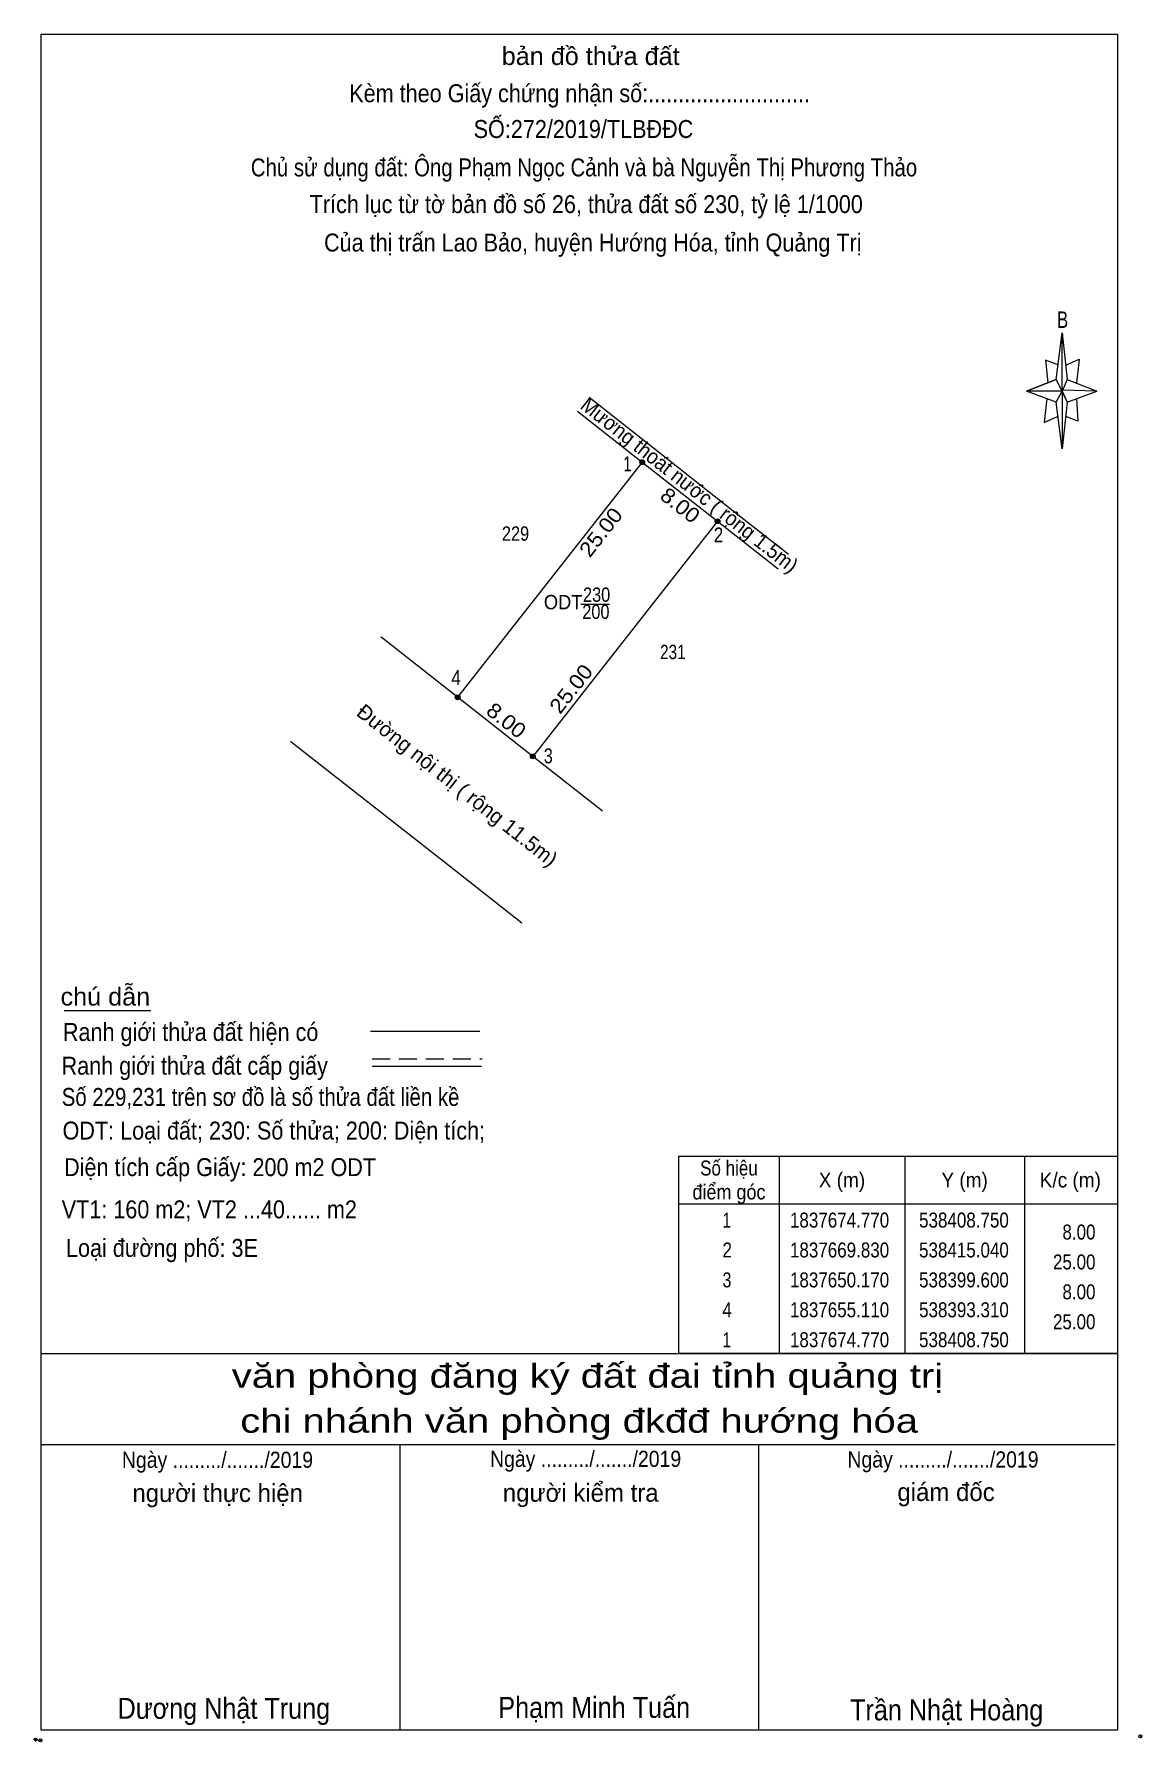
# Model space of a CAD drawing. Header units: metres. Extents: x 538358 to 538451, y 1837568 to 1837711.
import ezdxf
from ezdxf.enums import TextEntityAlignment as Align

# ---------------------------------------------------------------- set-up
doc = ezdxf.new("R2010")
doc.units = ezdxf.units.M
doc.header["$LTSCALE"] = 0.5
doc.header["$PDMODE"] = 32
doc.header["$PDSIZE"] = 0.25
doc.linetypes.add('MEDIUM_DASHED', pattern=[4.5, 3, -1.5])
for name, color, linetype, lineweight in [('10', 7, 'Continuous', 13), ('17', 7, 'Continuous', 13), ('5', 7, 'Continuous', 13), ('6', 7, 'Continuous', 13), ('63', 7, 'Continuous', 13)]:
    doc.layers.add(name, color=color, linetype=linetype, lineweight=lineweight)

msp = doc.modelspace()

# ---------------------------------------------------------------- hatches: boundary and pattern name
at = {"layer": '63'}
for points in [[(538408.95, 1837674.77, 1), (538408.55, 1837674.77, 1)], [(538415.24, 1837669.83, 1), (538414.84, 1837669.83, 1)], [(538393.51, 1837655.11, 1), (538393.11, 1837655.11, 1)], [(538399.8, 1837650.17, 1), (538399.4, 1837650.17, 1)]]:
    msp.add_hatch(color=256, dxfattribs=at).paths.add_polyline_path(points)

# ---------------------------------------------------------------- linework, layer by layer
at = {"layer": '10'}
for p, q in [((538415.04, 1837669.83), (538420.11, 1837665.85)), ((538403.61, 1837662.91), (538406.01, 1837662.91)), ((538387.02, 1837660.05), (538386.9, 1837660.14)), ((538405.43, 1837645.59), (538399.6, 1837650.17))]:
    msp.add_line(p, q, dxfattribs=at)
for points in [[(538420.98, 1837667.06), (538415.97, 1837670.99), (538409.68, 1837675.93), (538404.31, 1837680.16)], [(538403.33, 1837679.03), (538408.75, 1837674.77), (538393.31, 1837655.11), (538387.02, 1837660.05)], [(538408.75, 1837674.77), (538415.04, 1837669.83), (538399.6, 1837650.17), (538393.31, 1837655.11)], [(538379.34, 1837651.45), (538379.91, 1837651), (538386.2, 1837646.06), (538392.49, 1837641.12), (538398.67, 1837636.26)]]:
    msp.add_lwpolyline(points, dxfattribs=at)
at = {"layer": '17'}
msp.add_line((538360.42, 1837628.93), (538367.66, 1837628.93), dxfattribs=at)
at = {"layer": '5'}
for p, q in [((538443.37, 1837681.69), (538443.87, 1837685.59)), ((538444.27, 1837681.69), (538446.77, 1837680.69)), ((538443.37, 1837679.79), (538440.87, 1837680.69)), ((538444.27, 1837679.79), (538443.87, 1837675.89)), ((538445.07, 1837680.09), (538445.17, 1837678.19)), ((538445.17, 1837678.19), (538444.17, 1837678.59)), ((538358.5, 1837600.25), (538448.5, 1837600.25)), ((538358.5, 1837592.65), (538448.3, 1837592.65)), ((538358.5, 1837592.65), (538448.3, 1837592.65)), ((538358.5, 1837592.65), (538448.3, 1837592.65)), ((538388.5, 1837568.75), (538388.5, 1837592.65)), ((538418.5, 1837568.75), (538418.5, 1837592.65))]:
    msp.add_line(p, q, dxfattribs=at)
for points in [[(538358.5, 1837710.55), (538448.5, 1837710.55), (538448.5, 1837568.75), (538358.5, 1837568.75)], [(538443.87, 1837685.59), (538444.27, 1837681.69), (538443.87, 1837680.69)], [(538443.87, 1837680.69), (538440.87, 1837680.69), (538443.37, 1837681.69), (538444.27, 1837679.79), (538446.77, 1837680.69), (538443.87, 1837680.79)], [(538443.87, 1837680.69), (538443.87, 1837675.89), (538443.37, 1837679.79)]]:
    msp.add_lwpolyline(points, close=True, dxfattribs=at)
for points in [[(538443.57, 1837682.89), (538442.47, 1837683.29), (538442.67, 1837681.39)], [(538444.17, 1837682.89), (538445.27, 1837683.39), (538445.07, 1837681.39)], [(538443.87, 1837680.69), (538443.37, 1837681.69), (538440.87, 1837680.69)], [(538442.57, 1837680.09), (538442.37, 1837678.09), (538443.47, 1837678.59)], [(538443.87, 1837680.69), (538444.27, 1837679.79), (538446.77, 1837680.69)], [(538448.5, 1837568.75), (538358.5, 1837568.75), (538358.5, 1837592.65)]]:
    msp.add_lwpolyline(points, dxfattribs=at)
for p in [(538358.03, 1837567.98), (538358.43, 1837567.91)]:
    msp.add_point(p, dxfattribs=at)
at = {"layer": '6'}
for p, q in [((538386.02, 1837627.19), (538395.16, 1837627.19)), ((538386.16, 1837624.26), (538395.3, 1837624.26))]:
    msp.add_line(p, q, dxfattribs=at)
at = {"layer": '6', "linetype": 'MEDIUM_DASHED'}
msp.add_line((538386.16, 1837624.88), (538395.36, 1837624.88), dxfattribs=at)
at = {"layer": '6'}
msp.add_point((538450.4, 1837568.25), dxfattribs=at)
at = {"layer": '63'}
for p, q in [((538420.2, 1837616.75), (538420.2, 1837600.25)), ((538430.7, 1837616.75), (538430.7, 1837600.25)), ((538440.7, 1837616.75), (538440.7, 1837600.25)), ((538411.8, 1837612.75), (538448.5, 1837612.75))]:
    msp.add_line(p, q, dxfattribs=at)
msp.add_lwpolyline([(538411.8, 1837616.75), (538448.5, 1837616.75), (538448.5, 1837600.25), (538411.8, 1837600.25)], close=True, dxfattribs=at)
for centre in [(538408.75, 1837674.77), (538408.75, 1837674.77), (538415.04, 1837669.83), (538393.31, 1837655.11), (538399.6, 1837650.17)]:
    msp.add_circle(centre, 0.2, dxfattribs=at)

# ---------------------------------------------------------------- texts
at = {"layer": '10'}
for s, width, p in [('229', 0.85, (538398.155, 1837668.2)), ('230', 0.85, (538404.935, 1837663.09)), ('ODT', 0.95, (538402.135, 1837662.47)), ('200', 0.85, (538404.875, 1837661.66)), ('231', 0.8, (538411.31, 1837658.3))]:
    msp.add_text(s, height=1.2, dxfattribs=dict(at, width=width)).set_placement(p, align=Align.CENTER)
at = {"layer": '5'}
for s, height, width, p in [('bản đồ thửa đất', 1.5, 1.05, (538404.44, 1837707.97)), ('Kèm theo Giấy chứng nhận số:...........................', 1.5, 0.9, (538403.52, 1837704.86)), ('SỐ:272/2019/TLBĐĐC', 1.5, 0.9, (538403.835, 1837701.87)), ('Chủ sử dụng đất: Ông Phạm Ngọc Cảnh và bà Nguyễn Thị Phương Thảo', 1.5, 0.85, (538403.88, 1837698.66)), ('Trích lục từ tờ bản đồ số 26, thửa đất số 230, tỷ lệ 1/1000 ', 1.5, 0.9, (538404.32, 1837695.59)), ('Của thị trấn Lao Bảo, huyện Hướng Hóa, tỉnh Quảng Trị', 1.5, 0.9, (538404.615, 1837692.38)), ('B', 1.378, 0.75, (538443.9, 1837685.99)), ('văn phòng đăng ký đất đai tỉnh quảng trị', 2, 1.25, (538404.165, 1837597.39)), ('chi nhánh văn phòng đkđđ hướng hóa', 2, 1.25, (538403.475, 1837593.63)), ('Ngày ........./......./2019', 1.35, 0.9, (538373.235, 1837590.69)), ('Ngày ........./......./2019', 1.35, 0.9, (538404.015, 1837590.77)), ('Ngày ........./......./2019', 1.35, 0.9, (538433.895, 1837590.72)), ('Dương Nhật Trung', 1.75, 0.9, (538373.77, 1837569.71)), ('Phạm Minh Tuấn', 1.75, 0.9, (538404.735, 1837569.79)), ('Trần Nhật Hoàng', 1.75, 0.9, (538434.205, 1837569.58))]:
    msp.add_text(s, height=height, dxfattribs=dict(at, width=width)).set_placement(p, align=Align.CENTER)
for s, p in [('người thực hiện', (538373.25, 1837587.84)), ('người kiểm tra', (538403.605, 1837587.86)), ('giám đốc', (538434.155, 1837587.92))]:
    msp.add_text(s, height=1.5, dxfattribs=at).set_placement(p, align=Align.CENTER)
at = {"layer": '6'}
for s, width, p in [('chú dẫn', 1.05, (538360.11, 1837629.34)), ('Ranh giới thửa đất hiện có ', 0.9, (538360.31, 1837626.38)), ('Ranh giới thửa đất cấp giấy', 0.9, (538360.2, 1837623.56)), ('Số 229,231 trên sơ đồ là số thửa đất liền kề', 0.85, (538360.21, 1837620.95)), ('ODT: Loại đất; 230: Số thửa; 200: Diện tích;', 0.9, (538360.28, 1837618.14)), ('Diện tích cấp Giấy: 200 m2 ODT', 0.9, (538360.41, 1837615.08)), ('VT1: 160 m2; VT2 ...40...... m2', 0.9, (538360.21, 1837611.55)), ('Loại đường phố: 3E', 0.9, (538360.57, 1837608.33))]:
    msp.add_text(s, height=1.5, dxfattribs=dict(at, width=width)).set_placement(p)
at = {"layer": '63'}
for s, rotation, width, p in [('Mương thoát nước ( rộng 1.5m)', 321.855, 0.95, (538412.314, 1837672.373)), ('8.00', 321.855, 1.1, (538411.539, 1837670.671)), ('25.00', 51.856, 1.1, (538405.785, 1837668.524)), ('25.00', 51.856, 1.1, (538403.295, 1837655.434)), ('8.00', 321.855, 1.1, (538396.999, 1837652.691))]:
    msp.add_text(s, height=1.25, rotation=rotation, dxfattribs=dict(at, width=width)).set_placement(p, align=Align.CENTER)
for s, width, p in [(' 1', 0.75, (538407.87, 1837674)), (' 2', 0.85, (538415.52, 1837668.06)), (' 4', 0.85, (538393.58, 1837656.13)), (' 3', 0.8, (538401.27, 1837649.59)), ('8.00', 0.85, (538446.65, 1837609.78)), ('25.00', 0.85, (538446.65, 1837607.28)), ('8.00', 0.85, (538446.65, 1837604.78)), ('25.00', 0.85, (538446.65, 1837602.28))]:
    msp.add_text(s, height=1.25, dxfattribs=dict(at, width=width)).set_placement(p, align=Align.RIGHT)
msp.add_text('Đường nội thị ( rộng 11.5m)', height=1.25, rotation=321.855, dxfattribs=at).set_placement((538392.899, 1837647.271), align=Align.CENTER)
for s, width, p in [('Số hiệu', 0.85, (538416, 1837615.13)), ('X (m)', 0.95, (538425.45, 1837614.13)), ('Y (m)', 0.95, (538435.705, 1837614.13)), ('K/c (m)', 0.95, (538444.545, 1837614.13)), ('điểm góc', 0.9, (538416, 1837613.13)), (' 1', 0.75, (538415.65, 1837610.78)), ('1837674.770', 0.85, (538425.25, 1837610.78)), ('538408.750', 0.85, (538435.65, 1837610.78)), (' 2', 0.85, (538415.655, 1837608.28)), ('1837669.830', 0.85, (538425.25, 1837608.28)), ('538415.040', 0.85, (538435.65, 1837608.28)), (' 3', 0.8, (538415.645, 1837605.78)), ('1837650.170', 0.85, (538425.25, 1837605.78)), ('538399.600', 0.85, (538435.65, 1837605.78)), (' 4', 0.85, (538415.65, 1837603.28)), ('1837655.110', 0.85, (538425.25, 1837603.28)), ('538393.310', 0.85, (538435.65, 1837603.28)), (' 1', 0.75, (538415.65, 1837600.78)), ('1837674.770', 0.85, (538425.25, 1837600.78)), ('538408.750', 0.85, (538435.65, 1837600.78))]:
    msp.add_text(s, height=1.25, dxfattribs=dict(at, width=width)).set_placement(p, align=Align.CENTER)

doc.saveas('drawing.dxf')
